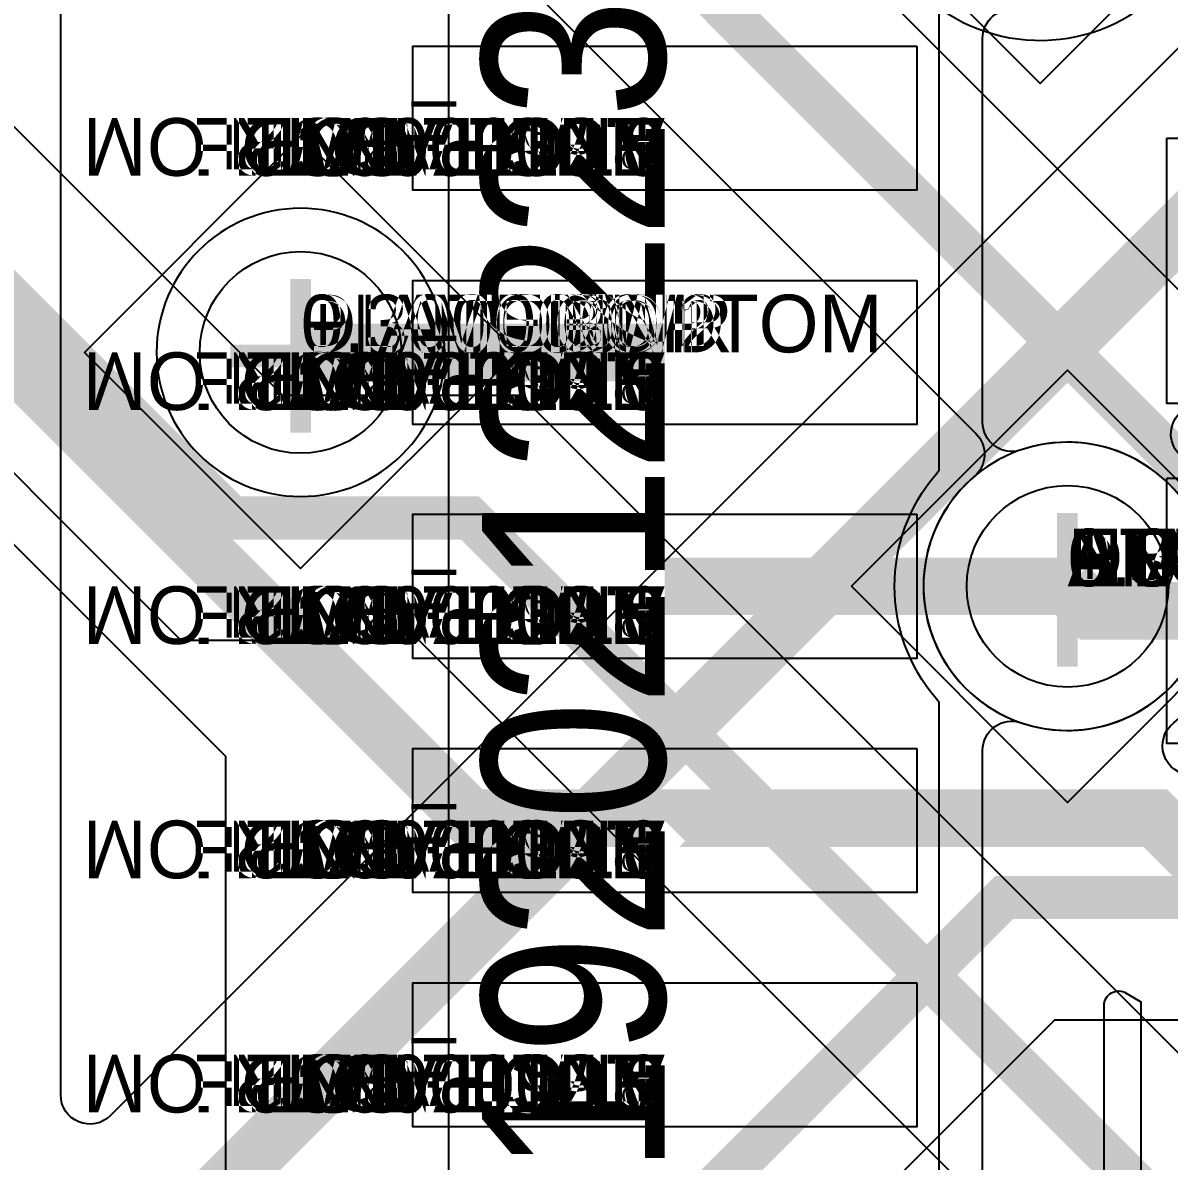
# Model space of a CAD drawing. Extents: x 0 to 323, y 0 to 320.
# Drawn here: x 23.919 to 27.898, y 74.51 to 78.46 of the extents above; entities that cross this region are included whole.
import ezdxf
from ezdxf.enums import TextEntityAlignment as Align

# ---------------------------------------------------------------- set-up
doc = ezdxf.new("R2010")
doc.units = 0
doc.header["$MEASUREMENT"] = 0
doc.layers.get('0').update_dxf_attribs({"linetype": 'CONTINUOUS'})
for name, color, linetype in [('CDN_FIGURES', 7, 'CONTINUOUS'), ('ETCH_BOTTOM', 7, 'CONTINUOUS'), ('ETCH_GND', 3, 'CONTINUOUS'), ('ETCH_INT1', 4, 'CONTINUOUS'), ('ETCH_INT2', 5, 'CONTINUOUS'), ('ETCH_PWR', 6, 'CONTINUOUS'), ('ETCH_TOP', 2, 'CONTINUOUS'), ('MANUFACTURING_NCLEGEND-1-6', 8, 'CONTINUOUS'), ('PACKAGE_GEOMETRY_ASSEMBLY_TOP', 11, 'CONTINUOUS'), ('PACKAGE_GEOMETRY_PIN_NUMBER', 9, 'CONTINUOUS')]:
    doc.layers.add(name, color=color, linetype=linetype)

# ---------------------------------------------------------------- blocks, each defined once
blk = doc.blocks.new('FIGURE_DIAMOND')
at = {"layer": 'CDN_FIGURES'}
blk.add_lwpolyline([(-0.5, 0), (0, 0.5), (0.5, 0), (0, -0.5)], close=True, dxfattribs=at)
blk = doc.blocks.new('PAD_INFO')
for tag in ['SHAPE_TYPE', 'PAD_HEIGHT', 'PAD_LAYER', 'PAD_TYPE', 'PAD_WIDTH']:
    blk.add_attdef(tag, (0, 0), '', height=0.2)
at = {"flags": 2}
blk.add_attdef('CDN_TYPE', (0, 0), '', height=0.2, dxfattribs=at)
blk = doc.blocks.new('DRILL_INFO')
at = {"flags": 2}
blk.add_attdef('CDN_TYPE', (0, 0), '', height=0.2, dxfattribs=at)
for tag in ['FSHAPE', 'FCHAR', 'DRILL_HEIGHT', 'DIAMETER', 'PLATED', 'DRILL_WIDTH']:
    blk.add_attdef(tag, (0, 0), '', height=0.2)
blk = doc.blocks.new('VIA0700X0300')
at = {"layer": 'ETCH_BOTTOM'}
blk.add_circle((0, 0), 0.35, dxfattribs=at)
at = {"layer": 'ETCH_GND'}
blk.add_circle((0, 0), 0.35, dxfattribs=at)
at = {"layer": 'ETCH_INT1'}
blk.add_circle((0, 0), 0.35, dxfattribs=at)
at = {"layer": 'ETCH_INT2'}
blk.add_circle((0, 0), 0.35, dxfattribs=at)
at = {"layer": 'ETCH_PWR'}
blk.add_circle((0, 0), 0.35, dxfattribs=at)
at = {"layer": 'ETCH_TOP'}
blk.add_circle((0, 0), 0.35, dxfattribs=at)
ref = blk.add_blockref('PAD_INFO', (0, 0))
ref.add_attrib('PAD_LAYER', 'ETCH_TOP', (0, 0), dxfattribs={"height": 0.2})
ref.add_attrib('SHAPE_TYPE', 'NULL', (0, 0), dxfattribs={"height": 0.2})
ref.add_attrib('PAD_TYPE', 'ANTIPAD', (0, 0), dxfattribs={"height": 0.2})
ref.add_attrib('PAD_WIDTH', '0.000000', (0, 0), dxfattribs={"height": 0.2})
ref.add_attrib('PAD_HEIGHT', '0.000000', (0, 0), dxfattribs={"height": 0.2})
ref = blk.add_blockref('PAD_INFO', (0, 0))
ref.add_attrib('PAD_LAYER', 'ETCH_GND', (0, 0), dxfattribs={"height": 0.2})
ref.add_attrib('SHAPE_TYPE', 'NULL', (0, 0), dxfattribs={"height": 0.2})
ref.add_attrib('PAD_TYPE', 'ANTIPAD', (0, 0), dxfattribs={"height": 0.2})
ref.add_attrib('PAD_WIDTH', '0.000000', (0, 0), dxfattribs={"height": 0.2})
ref.add_attrib('PAD_HEIGHT', '0.000000', (0, 0), dxfattribs={"height": 0.2})
ref = blk.add_blockref('PAD_INFO', (0, 0))
ref.add_attrib('PAD_LAYER', 'ETCH_INT1', (0, 0), dxfattribs={"height": 0.2})
ref.add_attrib('SHAPE_TYPE', 'NULL', (0, 0), dxfattribs={"height": 0.2})
ref.add_attrib('PAD_TYPE', 'ANTIPAD', (0, 0), dxfattribs={"height": 0.2})
ref.add_attrib('PAD_WIDTH', '0.000000', (0, 0), dxfattribs={"height": 0.2})
ref.add_attrib('PAD_HEIGHT', '0.000000', (0, 0), dxfattribs={"height": 0.2})
ref = blk.add_blockref('PAD_INFO', (0, 0))
ref.add_attrib('PAD_LAYER', 'ETCH_INT2', (0, 0), dxfattribs={"height": 0.2})
ref.add_attrib('SHAPE_TYPE', 'NULL', (0, 0), dxfattribs={"height": 0.2})
ref.add_attrib('PAD_TYPE', 'ANTIPAD', (0, 0), dxfattribs={"height": 0.2})
ref.add_attrib('PAD_WIDTH', '0.000000', (0, 0), dxfattribs={"height": 0.2})
ref.add_attrib('PAD_HEIGHT', '0.000000', (0, 0), dxfattribs={"height": 0.2})
ref = blk.add_blockref('PAD_INFO', (0, 0))
ref.add_attrib('PAD_LAYER', 'ETCH_PWR', (0, 0), dxfattribs={"height": 0.2})
ref.add_attrib('SHAPE_TYPE', 'NULL', (0, 0), dxfattribs={"height": 0.2})
ref.add_attrib('PAD_TYPE', 'ANTIPAD', (0, 0), dxfattribs={"height": 0.2})
ref.add_attrib('PAD_WIDTH', '0.000000', (0, 0), dxfattribs={"height": 0.2})
ref.add_attrib('PAD_HEIGHT', '0.000000', (0, 0), dxfattribs={"height": 0.2})
ref = blk.add_blockref('PAD_INFO', (0, 0))
ref.add_attrib('PAD_LAYER', 'ETCH_BOTTOM', (0, 0), dxfattribs={"height": 0.2})
ref.add_attrib('SHAPE_TYPE', 'NULL', (0, 0), dxfattribs={"height": 0.2})
ref.add_attrib('PAD_TYPE', 'ANTIPAD', (0, 0), dxfattribs={"height": 0.2})
ref.add_attrib('PAD_WIDTH', '0.000000', (0, 0), dxfattribs={"height": 0.2})
ref.add_attrib('PAD_HEIGHT', '0.000000', (0, 0), dxfattribs={"height": 0.2})
ref = blk.add_blockref('PAD_INFO', (0, 0))
ref.add_attrib('PAD_LAYER', 'ETCH_TOP', (0, 0), dxfattribs={"height": 0.2})
ref.add_attrib('SHAPE_TYPE', 'NULL', (0, 0), dxfattribs={"height": 0.2})
ref.add_attrib('PAD_TYPE', 'THERMAL', (0, 0), dxfattribs={"height": 0.2})
ref.add_attrib('PAD_WIDTH', '0.000000', (0, 0), dxfattribs={"height": 0.2})
ref.add_attrib('PAD_HEIGHT', '0.000000', (0, 0), dxfattribs={"height": 0.2})
ref = blk.add_blockref('PAD_INFO', (0, 0))
ref.add_attrib('PAD_LAYER', 'ETCH_GND', (0, 0), dxfattribs={"height": 0.2})
ref.add_attrib('SHAPE_TYPE', 'NULL', (0, 0), dxfattribs={"height": 0.2})
ref.add_attrib('PAD_TYPE', 'THERMAL', (0, 0), dxfattribs={"height": 0.2})
ref.add_attrib('PAD_WIDTH', '0.000000', (0, 0), dxfattribs={"height": 0.2})
ref.add_attrib('PAD_HEIGHT', '0.000000', (0, 0), dxfattribs={"height": 0.2})
ref = blk.add_blockref('PAD_INFO', (0, 0))
ref.add_attrib('PAD_LAYER', 'ETCH_INT1', (0, 0), dxfattribs={"height": 0.2})
ref.add_attrib('SHAPE_TYPE', 'NULL', (0, 0), dxfattribs={"height": 0.2})
ref.add_attrib('PAD_TYPE', 'THERMAL', (0, 0), dxfattribs={"height": 0.2})
ref.add_attrib('PAD_WIDTH', '0.000000', (0, 0), dxfattribs={"height": 0.2})
ref.add_attrib('PAD_HEIGHT', '0.000000', (0, 0), dxfattribs={"height": 0.2})
ref = blk.add_blockref('PAD_INFO', (0, 0))
ref.add_attrib('PAD_LAYER', 'ETCH_INT2', (0, 0), dxfattribs={"height": 0.2})
ref.add_attrib('SHAPE_TYPE', 'NULL', (0, 0), dxfattribs={"height": 0.2})
ref.add_attrib('PAD_TYPE', 'THERMAL', (0, 0), dxfattribs={"height": 0.2})
ref.add_attrib('PAD_WIDTH', '0.000000', (0, 0), dxfattribs={"height": 0.2})
ref.add_attrib('PAD_HEIGHT', '0.000000', (0, 0), dxfattribs={"height": 0.2})
ref = blk.add_blockref('PAD_INFO', (0, 0))
ref.add_attrib('PAD_LAYER', 'ETCH_PWR', (0, 0), dxfattribs={"height": 0.2})
ref.add_attrib('SHAPE_TYPE', 'NULL', (0, 0), dxfattribs={"height": 0.2})
ref.add_attrib('PAD_TYPE', 'THERMAL', (0, 0), dxfattribs={"height": 0.2})
ref.add_attrib('PAD_WIDTH', '0.000000', (0, 0), dxfattribs={"height": 0.2})
ref.add_attrib('PAD_HEIGHT', '0.000000', (0, 0), dxfattribs={"height": 0.2})
ref = blk.add_blockref('PAD_INFO', (0, 0))
ref.add_attrib('PAD_LAYER', 'ETCH_BOTTOM', (0, 0), dxfattribs={"height": 0.2})
ref.add_attrib('SHAPE_TYPE', 'NULL', (0, 0), dxfattribs={"height": 0.2})
ref.add_attrib('PAD_TYPE', 'THERMAL', (0, 0), dxfattribs={"height": 0.2})
ref.add_attrib('PAD_WIDTH', '0.000000', (0, 0), dxfattribs={"height": 0.2})
ref.add_attrib('PAD_HEIGHT', '0.000000', (0, 0), dxfattribs={"height": 0.2})
ref = blk.add_blockref('PAD_INFO', (0, 0))
ref.add_attrib('PAD_LAYER', 'ETCH_TOP', (0, 0), dxfattribs={"height": 0.2})
ref.add_attrib('SHAPE_TYPE', 'CIRCLE', (0, 0), dxfattribs={"height": 0.2})
ref.add_attrib('PAD_TYPE', 'REGULAR', (0, 0), dxfattribs={"height": 0.2})
ref.add_attrib('PAD_WIDTH', '0.700000', (0, 0), dxfattribs={"height": 0.2})
ref.add_attrib('PAD_HEIGHT', '0.700000', (0, 0), dxfattribs={"height": 0.2})
ref = blk.add_blockref('PAD_INFO', (0, 0))
ref.add_attrib('PAD_LAYER', 'ETCH_GND', (0, 0), dxfattribs={"height": 0.2})
ref.add_attrib('SHAPE_TYPE', 'CIRCLE', (0, 0), dxfattribs={"height": 0.2})
ref.add_attrib('PAD_TYPE', 'REGULAR', (0, 0), dxfattribs={"height": 0.2})
ref.add_attrib('PAD_WIDTH', '0.700000', (0, 0), dxfattribs={"height": 0.2})
ref.add_attrib('PAD_HEIGHT', '0.700000', (0, 0), dxfattribs={"height": 0.2})
ref = blk.add_blockref('PAD_INFO', (0, 0))
ref.add_attrib('PAD_LAYER', 'ETCH_INT1', (0, 0), dxfattribs={"height": 0.2})
ref.add_attrib('SHAPE_TYPE', 'CIRCLE', (0, 0), dxfattribs={"height": 0.2})
ref.add_attrib('PAD_TYPE', 'REGULAR', (0, 0), dxfattribs={"height": 0.2})
ref.add_attrib('PAD_WIDTH', '0.700000', (0, 0), dxfattribs={"height": 0.2})
ref.add_attrib('PAD_HEIGHT', '0.700000', (0, 0), dxfattribs={"height": 0.2})
ref = blk.add_blockref('PAD_INFO', (0, 0))
ref.add_attrib('PAD_LAYER', 'ETCH_INT2', (0, 0), dxfattribs={"height": 0.2})
ref.add_attrib('SHAPE_TYPE', 'CIRCLE', (0, 0), dxfattribs={"height": 0.2})
ref.add_attrib('PAD_TYPE', 'REGULAR', (0, 0), dxfattribs={"height": 0.2})
ref.add_attrib('PAD_WIDTH', '0.700000', (0, 0), dxfattribs={"height": 0.2})
ref.add_attrib('PAD_HEIGHT', '0.700000', (0, 0), dxfattribs={"height": 0.2})
ref = blk.add_blockref('PAD_INFO', (0, 0))
ref.add_attrib('PAD_LAYER', 'ETCH_PWR', (0, 0), dxfattribs={"height": 0.2})
ref.add_attrib('SHAPE_TYPE', 'CIRCLE', (0, 0), dxfattribs={"height": 0.2})
ref.add_attrib('PAD_TYPE', 'REGULAR', (0, 0), dxfattribs={"height": 0.2})
ref.add_attrib('PAD_WIDTH', '0.700000', (0, 0), dxfattribs={"height": 0.2})
ref.add_attrib('PAD_HEIGHT', '0.700000', (0, 0), dxfattribs={"height": 0.2})
ref = blk.add_blockref('PAD_INFO', (0, 0))
ref.add_attrib('PAD_LAYER', 'ETCH_BOTTOM', (0, 0), dxfattribs={"height": 0.2})
ref.add_attrib('SHAPE_TYPE', 'CIRCLE', (0, 0), dxfattribs={"height": 0.2})
ref.add_attrib('PAD_TYPE', 'REGULAR', (0, 0), dxfattribs={"height": 0.2})
ref.add_attrib('PAD_WIDTH', '0.700000', (0, 0), dxfattribs={"height": 0.2})
ref.add_attrib('PAD_HEIGHT', '0.700000', (0, 0), dxfattribs={"height": 0.2})
ref = blk.add_blockref('DRILL_INFO', (0, 0))
ref.add_attrib('DIAMETER', '0.300000', (0, 0), dxfattribs={"height": 0.2})
ref.add_attrib('PLATED', 'PLATED', (0, 0), dxfattribs={"height": 0.2})
ref.add_attrib('FSHAPE', 'DIAMOND', (0, 0), dxfattribs={"height": 0.2})
ref.add_attrib('FCHAR', '+', (0, 0), dxfattribs={"height": 0.2})
ref.add_attrib('DRILL_WIDTH', '1.500000', (0, 0), dxfattribs={"height": 0.2})
ref.add_attrib('DRILL_HEIGHT', '1.500000', (0, 0), dxfattribs={"height": 0.2})
for tag in ['CDN_TYPE', 'PIN']:
    blk.add_attdef(tag, (0, 0), '', height=0.2)
at = {"flags": 2}
for tag in ['PSTKNAME', 'BBV']:
    blk.add_attdef(tag, (0, 0), '', height=0.2, dxfattribs=at)
blk = doc.blocks.new('RC1750X0500TS')
at = {"layer": 'ETCH_TOP'}
blk.add_lwpolyline([(-0.875, -0.25), (-0.875, 0.25), (0.875, 0.25), (0.875, -0.25)], close=True, dxfattribs=at)
ref = blk.add_blockref('PAD_INFO', (0, 0))
ref.add_attrib('PAD_LAYER', 'ETCH_TOP', (0, 0), dxfattribs={"height": 0.2})
ref.add_attrib('SHAPE_TYPE', 'NULL', (0, 0), dxfattribs={"height": 0.2})
ref.add_attrib('PAD_TYPE', 'ANTIPAD', (0, 0), dxfattribs={"height": 0.2})
ref.add_attrib('PAD_WIDTH', '0.000000', (0, 0), dxfattribs={"height": 0.2})
ref.add_attrib('PAD_HEIGHT', '0.000000', (0, 0), dxfattribs={"height": 0.2})
ref = blk.add_blockref('PAD_INFO', (0, 0))
ref.add_attrib('PAD_LAYER', 'ETCH_GND', (0, 0), dxfattribs={"height": 0.2})
ref.add_attrib('SHAPE_TYPE', 'NULL', (0, 0), dxfattribs={"height": 0.2})
ref.add_attrib('PAD_TYPE', 'ANTIPAD', (0, 0), dxfattribs={"height": 0.2})
ref.add_attrib('PAD_WIDTH', '0.000000', (0, 0), dxfattribs={"height": 0.2})
ref.add_attrib('PAD_HEIGHT', '0.000000', (0, 0), dxfattribs={"height": 0.2})
ref = blk.add_blockref('PAD_INFO', (0, 0))
ref.add_attrib('PAD_LAYER', 'ETCH_INT1', (0, 0), dxfattribs={"height": 0.2})
ref.add_attrib('SHAPE_TYPE', 'NULL', (0, 0), dxfattribs={"height": 0.2})
ref.add_attrib('PAD_TYPE', 'ANTIPAD', (0, 0), dxfattribs={"height": 0.2})
ref.add_attrib('PAD_WIDTH', '0.000000', (0, 0), dxfattribs={"height": 0.2})
ref.add_attrib('PAD_HEIGHT', '0.000000', (0, 0), dxfattribs={"height": 0.2})
ref = blk.add_blockref('PAD_INFO', (0, 0))
ref.add_attrib('PAD_LAYER', 'ETCH_INT2', (0, 0), dxfattribs={"height": 0.2})
ref.add_attrib('SHAPE_TYPE', 'NULL', (0, 0), dxfattribs={"height": 0.2})
ref.add_attrib('PAD_TYPE', 'ANTIPAD', (0, 0), dxfattribs={"height": 0.2})
ref.add_attrib('PAD_WIDTH', '0.000000', (0, 0), dxfattribs={"height": 0.2})
ref.add_attrib('PAD_HEIGHT', '0.000000', (0, 0), dxfattribs={"height": 0.2})
ref = blk.add_blockref('PAD_INFO', (0, 0))
ref.add_attrib('PAD_LAYER', 'ETCH_PWR', (0, 0), dxfattribs={"height": 0.2})
ref.add_attrib('SHAPE_TYPE', 'NULL', (0, 0), dxfattribs={"height": 0.2})
ref.add_attrib('PAD_TYPE', 'ANTIPAD', (0, 0), dxfattribs={"height": 0.2})
ref.add_attrib('PAD_WIDTH', '0.000000', (0, 0), dxfattribs={"height": 0.2})
ref.add_attrib('PAD_HEIGHT', '0.000000', (0, 0), dxfattribs={"height": 0.2})
ref = blk.add_blockref('PAD_INFO', (0, 0))
ref.add_attrib('PAD_LAYER', 'ETCH_BOTTOM', (0, 0), dxfattribs={"height": 0.2})
ref.add_attrib('SHAPE_TYPE', 'NULL', (0, 0), dxfattribs={"height": 0.2})
ref.add_attrib('PAD_TYPE', 'ANTIPAD', (0, 0), dxfattribs={"height": 0.2})
ref.add_attrib('PAD_WIDTH', '0.000000', (0, 0), dxfattribs={"height": 0.2})
ref.add_attrib('PAD_HEIGHT', '0.000000', (0, 0), dxfattribs={"height": 0.2})
ref = blk.add_blockref('PAD_INFO', (0, 0))
ref.add_attrib('PAD_LAYER', 'ETCH_TOP', (0, 0), dxfattribs={"height": 0.2})
ref.add_attrib('SHAPE_TYPE', 'NULL', (0, 0), dxfattribs={"height": 0.2})
ref.add_attrib('PAD_TYPE', 'THERMAL', (0, 0), dxfattribs={"height": 0.2})
ref.add_attrib('PAD_WIDTH', '0.000000', (0, 0), dxfattribs={"height": 0.2})
ref.add_attrib('PAD_HEIGHT', '0.000000', (0, 0), dxfattribs={"height": 0.2})
ref = blk.add_blockref('PAD_INFO', (0, 0))
ref.add_attrib('PAD_LAYER', 'ETCH_GND', (0, 0), dxfattribs={"height": 0.2})
ref.add_attrib('SHAPE_TYPE', 'NULL', (0, 0), dxfattribs={"height": 0.2})
ref.add_attrib('PAD_TYPE', 'THERMAL', (0, 0), dxfattribs={"height": 0.2})
ref.add_attrib('PAD_WIDTH', '0.000000', (0, 0), dxfattribs={"height": 0.2})
ref.add_attrib('PAD_HEIGHT', '0.000000', (0, 0), dxfattribs={"height": 0.2})
ref = blk.add_blockref('PAD_INFO', (0, 0))
ref.add_attrib('PAD_LAYER', 'ETCH_INT1', (0, 0), dxfattribs={"height": 0.2})
ref.add_attrib('SHAPE_TYPE', 'NULL', (0, 0), dxfattribs={"height": 0.2})
ref.add_attrib('PAD_TYPE', 'THERMAL', (0, 0), dxfattribs={"height": 0.2})
ref.add_attrib('PAD_WIDTH', '0.000000', (0, 0), dxfattribs={"height": 0.2})
ref.add_attrib('PAD_HEIGHT', '0.000000', (0, 0), dxfattribs={"height": 0.2})
ref = blk.add_blockref('PAD_INFO', (0, 0))
ref.add_attrib('PAD_LAYER', 'ETCH_INT2', (0, 0), dxfattribs={"height": 0.2})
ref.add_attrib('SHAPE_TYPE', 'NULL', (0, 0), dxfattribs={"height": 0.2})
ref.add_attrib('PAD_TYPE', 'THERMAL', (0, 0), dxfattribs={"height": 0.2})
ref.add_attrib('PAD_WIDTH', '0.000000', (0, 0), dxfattribs={"height": 0.2})
ref.add_attrib('PAD_HEIGHT', '0.000000', (0, 0), dxfattribs={"height": 0.2})
ref = blk.add_blockref('PAD_INFO', (0, 0))
ref.add_attrib('PAD_LAYER', 'ETCH_PWR', (0, 0), dxfattribs={"height": 0.2})
ref.add_attrib('SHAPE_TYPE', 'NULL', (0, 0), dxfattribs={"height": 0.2})
ref.add_attrib('PAD_TYPE', 'THERMAL', (0, 0), dxfattribs={"height": 0.2})
ref.add_attrib('PAD_WIDTH', '0.000000', (0, 0), dxfattribs={"height": 0.2})
ref.add_attrib('PAD_HEIGHT', '0.000000', (0, 0), dxfattribs={"height": 0.2})
ref = blk.add_blockref('PAD_INFO', (0, 0))
ref.add_attrib('PAD_LAYER', 'ETCH_BOTTOM', (0, 0), dxfattribs={"height": 0.2})
ref.add_attrib('SHAPE_TYPE', 'NULL', (0, 0), dxfattribs={"height": 0.2})
ref.add_attrib('PAD_TYPE', 'THERMAL', (0, 0), dxfattribs={"height": 0.2})
ref.add_attrib('PAD_WIDTH', '0.000000', (0, 0), dxfattribs={"height": 0.2})
ref.add_attrib('PAD_HEIGHT', '0.000000', (0, 0), dxfattribs={"height": 0.2})
ref = blk.add_blockref('PAD_INFO', (0, 0))
ref.add_attrib('PAD_LAYER', 'ETCH_TOP', (0, 0), dxfattribs={"height": 0.2})
ref.add_attrib('SHAPE_TYPE', 'RECTANGLE', (0, 0), dxfattribs={"height": 0.2})
ref.add_attrib('PAD_TYPE', 'REGULAR', (0, 0), dxfattribs={"height": 0.2})
ref.add_attrib('PAD_WIDTH', '1.750000', (0, 0), dxfattribs={"height": 0.2})
ref.add_attrib('PAD_HEIGHT', '0.500000', (0, 0), dxfattribs={"height": 0.2})
ref = blk.add_blockref('PAD_INFO', (0, 0))
ref.add_attrib('PAD_LAYER', 'ETCH_GND', (0, 0), dxfattribs={"height": 0.2})
ref.add_attrib('SHAPE_TYPE', 'NULL', (0, 0), dxfattribs={"height": 0.2})
ref.add_attrib('PAD_TYPE', 'REGULAR', (0, 0), dxfattribs={"height": 0.2})
ref.add_attrib('PAD_WIDTH', '0.000000', (0, 0), dxfattribs={"height": 0.2})
ref.add_attrib('PAD_HEIGHT', '0.000000', (0, 0), dxfattribs={"height": 0.2})
ref = blk.add_blockref('PAD_INFO', (0, 0))
ref.add_attrib('PAD_LAYER', 'ETCH_INT1', (0, 0), dxfattribs={"height": 0.2})
ref.add_attrib('SHAPE_TYPE', 'NULL', (0, 0), dxfattribs={"height": 0.2})
ref.add_attrib('PAD_TYPE', 'REGULAR', (0, 0), dxfattribs={"height": 0.2})
ref.add_attrib('PAD_WIDTH', '0.000000', (0, 0), dxfattribs={"height": 0.2})
ref.add_attrib('PAD_HEIGHT', '0.000000', (0, 0), dxfattribs={"height": 0.2})
ref = blk.add_blockref('PAD_INFO', (0, 0))
ref.add_attrib('PAD_LAYER', 'ETCH_INT2', (0, 0), dxfattribs={"height": 0.2})
ref.add_attrib('SHAPE_TYPE', 'NULL', (0, 0), dxfattribs={"height": 0.2})
ref.add_attrib('PAD_TYPE', 'REGULAR', (0, 0), dxfattribs={"height": 0.2})
ref.add_attrib('PAD_WIDTH', '0.000000', (0, 0), dxfattribs={"height": 0.2})
ref.add_attrib('PAD_HEIGHT', '0.000000', (0, 0), dxfattribs={"height": 0.2})
ref = blk.add_blockref('PAD_INFO', (0, 0))
ref.add_attrib('PAD_LAYER', 'ETCH_PWR', (0, 0), dxfattribs={"height": 0.2})
ref.add_attrib('SHAPE_TYPE', 'NULL', (0, 0), dxfattribs={"height": 0.2})
ref.add_attrib('PAD_TYPE', 'REGULAR', (0, 0), dxfattribs={"height": 0.2})
ref.add_attrib('PAD_WIDTH', '0.000000', (0, 0), dxfattribs={"height": 0.2})
ref.add_attrib('PAD_HEIGHT', '0.000000', (0, 0), dxfattribs={"height": 0.2})
ref = blk.add_blockref('PAD_INFO', (0, 0))
ref.add_attrib('PAD_LAYER', 'ETCH_BOTTOM', (0, 0), dxfattribs={"height": 0.2})
ref.add_attrib('SHAPE_TYPE', 'NULL', (0, 0), dxfattribs={"height": 0.2})
ref.add_attrib('PAD_TYPE', 'REGULAR', (0, 0), dxfattribs={"height": 0.2})
ref.add_attrib('PAD_WIDTH', '0.000000', (0, 0), dxfattribs={"height": 0.2})
ref.add_attrib('PAD_HEIGHT', '0.000000', (0, 0), dxfattribs={"height": 0.2})
ref = blk.add_blockref('DRILL_INFO', (0, 0))
ref.add_attrib('DIAMETER', '0.000000', (0, 0), dxfattribs={"height": 0.2})
ref.add_attrib('PLATED', 'PLATED', (0, 0), dxfattribs={"height": 0.2})
ref.add_attrib('FSHAPE', 'NULL', (0, 0), dxfattribs={"height": 0.2})
ref.add_attrib('DRILL_WIDTH', '0.000000', (0, 0), dxfattribs={"height": 0.2})
ref.add_attrib('DRILL_HEIGHT', '0.000000', (0, 0), dxfattribs={"height": 0.2})
for tag in ['CDN_TYPE', 'PIN']:
    blk.add_attdef(tag, (0, 0), '', height=0.2)
at = {"flags": 2}
for tag in ['PSTKNAME', 'BBV']:
    blk.add_attdef(tag, (0, 0), '', height=0.2, dxfattribs=at)
blk = doc.blocks.new('F613')
at = {"layer": 'PACKAGE_GEOMETRY_ASSEMBLY_TOP'}
blk.add_lwpolyline([(0.75, -13.098), (14.75, -13.098), (14.75, 0.903), (0.75, 0.903)], close=True, dxfattribs=at)
at = {"layer": 'ETCH_TOP', "rotation": 90}
for p in [(4.092, -13.847), (4.905, -13.847), (5.717, -13.847), (6.53, -13.847), (3.279, -13.847)]:
    blk.add_blockref('RC1750X0500TS', p, dxfattribs=at)
at = {"flags": 2}
for tag in ['SYMBOL_TYPE', 'CDN_TYPE', 'REFDES']:
    blk.add_attdef(tag, (0, 0), '', height=0.2, dxfattribs=at)
blk = doc.blocks.new('RC0920X0820TS')
at = {"layer": 'ETCH_TOP'}
blk.add_lwpolyline([(-0.46, -0.41), (-0.46, 0.41), (0.46, 0.41), (0.46, -0.41)], close=True, dxfattribs=at)
ref = blk.add_blockref('PAD_INFO', (0, 0))
ref.add_attrib('PAD_LAYER', 'ETCH_TOP', (0, 0), dxfattribs={"height": 0.2})
ref.add_attrib('SHAPE_TYPE', 'NULL', (0, 0), dxfattribs={"height": 0.2})
ref.add_attrib('PAD_TYPE', 'ANTIPAD', (0, 0), dxfattribs={"height": 0.2})
ref.add_attrib('PAD_WIDTH', '0.000000', (0, 0), dxfattribs={"height": 0.2})
ref.add_attrib('PAD_HEIGHT', '0.000000', (0, 0), dxfattribs={"height": 0.2})
ref = blk.add_blockref('PAD_INFO', (0, 0))
ref.add_attrib('PAD_LAYER', 'ETCH_GND', (0, 0), dxfattribs={"height": 0.2})
ref.add_attrib('SHAPE_TYPE', 'NULL', (0, 0), dxfattribs={"height": 0.2})
ref.add_attrib('PAD_TYPE', 'ANTIPAD', (0, 0), dxfattribs={"height": 0.2})
ref.add_attrib('PAD_WIDTH', '0.000000', (0, 0), dxfattribs={"height": 0.2})
ref.add_attrib('PAD_HEIGHT', '0.000000', (0, 0), dxfattribs={"height": 0.2})
ref = blk.add_blockref('PAD_INFO', (0, 0))
ref.add_attrib('PAD_LAYER', 'ETCH_INT1', (0, 0), dxfattribs={"height": 0.2})
ref.add_attrib('SHAPE_TYPE', 'NULL', (0, 0), dxfattribs={"height": 0.2})
ref.add_attrib('PAD_TYPE', 'ANTIPAD', (0, 0), dxfattribs={"height": 0.2})
ref.add_attrib('PAD_WIDTH', '0.000000', (0, 0), dxfattribs={"height": 0.2})
ref.add_attrib('PAD_HEIGHT', '0.000000', (0, 0), dxfattribs={"height": 0.2})
ref = blk.add_blockref('PAD_INFO', (0, 0))
ref.add_attrib('PAD_LAYER', 'ETCH_INT2', (0, 0), dxfattribs={"height": 0.2})
ref.add_attrib('SHAPE_TYPE', 'NULL', (0, 0), dxfattribs={"height": 0.2})
ref.add_attrib('PAD_TYPE', 'ANTIPAD', (0, 0), dxfattribs={"height": 0.2})
ref.add_attrib('PAD_WIDTH', '0.000000', (0, 0), dxfattribs={"height": 0.2})
ref.add_attrib('PAD_HEIGHT', '0.000000', (0, 0), dxfattribs={"height": 0.2})
ref = blk.add_blockref('PAD_INFO', (0, 0))
ref.add_attrib('PAD_LAYER', 'ETCH_PWR', (0, 0), dxfattribs={"height": 0.2})
ref.add_attrib('SHAPE_TYPE', 'NULL', (0, 0), dxfattribs={"height": 0.2})
ref.add_attrib('PAD_TYPE', 'ANTIPAD', (0, 0), dxfattribs={"height": 0.2})
ref.add_attrib('PAD_WIDTH', '0.000000', (0, 0), dxfattribs={"height": 0.2})
ref.add_attrib('PAD_HEIGHT', '0.000000', (0, 0), dxfattribs={"height": 0.2})
ref = blk.add_blockref('PAD_INFO', (0, 0))
ref.add_attrib('PAD_LAYER', 'ETCH_BOTTOM', (0, 0), dxfattribs={"height": 0.2})
ref.add_attrib('SHAPE_TYPE', 'NULL', (0, 0), dxfattribs={"height": 0.2})
ref.add_attrib('PAD_TYPE', 'ANTIPAD', (0, 0), dxfattribs={"height": 0.2})
ref.add_attrib('PAD_WIDTH', '0.000000', (0, 0), dxfattribs={"height": 0.2})
ref.add_attrib('PAD_HEIGHT', '0.000000', (0, 0), dxfattribs={"height": 0.2})
ref = blk.add_blockref('PAD_INFO', (0, 0))
ref.add_attrib('PAD_LAYER', 'ETCH_TOP', (0, 0), dxfattribs={"height": 0.2})
ref.add_attrib('SHAPE_TYPE', 'NULL', (0, 0), dxfattribs={"height": 0.2})
ref.add_attrib('PAD_TYPE', 'THERMAL', (0, 0), dxfattribs={"height": 0.2})
ref.add_attrib('PAD_WIDTH', '0.000000', (0, 0), dxfattribs={"height": 0.2})
ref.add_attrib('PAD_HEIGHT', '0.000000', (0, 0), dxfattribs={"height": 0.2})
ref = blk.add_blockref('PAD_INFO', (0, 0))
ref.add_attrib('PAD_LAYER', 'ETCH_GND', (0, 0), dxfattribs={"height": 0.2})
ref.add_attrib('SHAPE_TYPE', 'NULL', (0, 0), dxfattribs={"height": 0.2})
ref.add_attrib('PAD_TYPE', 'THERMAL', (0, 0), dxfattribs={"height": 0.2})
ref.add_attrib('PAD_WIDTH', '0.000000', (0, 0), dxfattribs={"height": 0.2})
ref.add_attrib('PAD_HEIGHT', '0.000000', (0, 0), dxfattribs={"height": 0.2})
ref = blk.add_blockref('PAD_INFO', (0, 0))
ref.add_attrib('PAD_LAYER', 'ETCH_INT1', (0, 0), dxfattribs={"height": 0.2})
ref.add_attrib('SHAPE_TYPE', 'NULL', (0, 0), dxfattribs={"height": 0.2})
ref.add_attrib('PAD_TYPE', 'THERMAL', (0, 0), dxfattribs={"height": 0.2})
ref.add_attrib('PAD_WIDTH', '0.000000', (0, 0), dxfattribs={"height": 0.2})
ref.add_attrib('PAD_HEIGHT', '0.000000', (0, 0), dxfattribs={"height": 0.2})
ref = blk.add_blockref('PAD_INFO', (0, 0))
ref.add_attrib('PAD_LAYER', 'ETCH_INT2', (0, 0), dxfattribs={"height": 0.2})
ref.add_attrib('SHAPE_TYPE', 'NULL', (0, 0), dxfattribs={"height": 0.2})
ref.add_attrib('PAD_TYPE', 'THERMAL', (0, 0), dxfattribs={"height": 0.2})
ref.add_attrib('PAD_WIDTH', '0.000000', (0, 0), dxfattribs={"height": 0.2})
ref.add_attrib('PAD_HEIGHT', '0.000000', (0, 0), dxfattribs={"height": 0.2})
ref = blk.add_blockref('PAD_INFO', (0, 0))
ref.add_attrib('PAD_LAYER', 'ETCH_PWR', (0, 0), dxfattribs={"height": 0.2})
ref.add_attrib('SHAPE_TYPE', 'NULL', (0, 0), dxfattribs={"height": 0.2})
ref.add_attrib('PAD_TYPE', 'THERMAL', (0, 0), dxfattribs={"height": 0.2})
ref.add_attrib('PAD_WIDTH', '0.000000', (0, 0), dxfattribs={"height": 0.2})
ref.add_attrib('PAD_HEIGHT', '0.000000', (0, 0), dxfattribs={"height": 0.2})
ref = blk.add_blockref('PAD_INFO', (0, 0))
ref.add_attrib('PAD_LAYER', 'ETCH_BOTTOM', (0, 0), dxfattribs={"height": 0.2})
ref.add_attrib('SHAPE_TYPE', 'NULL', (0, 0), dxfattribs={"height": 0.2})
ref.add_attrib('PAD_TYPE', 'THERMAL', (0, 0), dxfattribs={"height": 0.2})
ref.add_attrib('PAD_WIDTH', '0.000000', (0, 0), dxfattribs={"height": 0.2})
ref.add_attrib('PAD_HEIGHT', '0.000000', (0, 0), dxfattribs={"height": 0.2})
ref = blk.add_blockref('PAD_INFO', (0, 0))
ref.add_attrib('PAD_LAYER', 'ETCH_TOP', (0, 0), dxfattribs={"height": 0.2})
ref.add_attrib('SHAPE_TYPE', 'RECTANGLE', (0, 0), dxfattribs={"height": 0.2})
ref.add_attrib('PAD_TYPE', 'REGULAR', (0, 0), dxfattribs={"height": 0.2})
ref.add_attrib('PAD_WIDTH', '0.920000', (0, 0), dxfattribs={"height": 0.2})
ref.add_attrib('PAD_HEIGHT', '0.820000', (0, 0), dxfattribs={"height": 0.2})
ref = blk.add_blockref('PAD_INFO', (0, 0))
ref.add_attrib('PAD_LAYER', 'ETCH_GND', (0, 0), dxfattribs={"height": 0.2})
ref.add_attrib('SHAPE_TYPE', 'NULL', (0, 0), dxfattribs={"height": 0.2})
ref.add_attrib('PAD_TYPE', 'REGULAR', (0, 0), dxfattribs={"height": 0.2})
ref.add_attrib('PAD_WIDTH', '0.000000', (0, 0), dxfattribs={"height": 0.2})
ref.add_attrib('PAD_HEIGHT', '0.000000', (0, 0), dxfattribs={"height": 0.2})
ref = blk.add_blockref('PAD_INFO', (0, 0))
ref.add_attrib('PAD_LAYER', 'ETCH_INT1', (0, 0), dxfattribs={"height": 0.2})
ref.add_attrib('SHAPE_TYPE', 'NULL', (0, 0), dxfattribs={"height": 0.2})
ref.add_attrib('PAD_TYPE', 'REGULAR', (0, 0), dxfattribs={"height": 0.2})
ref.add_attrib('PAD_WIDTH', '0.000000', (0, 0), dxfattribs={"height": 0.2})
ref.add_attrib('PAD_HEIGHT', '0.000000', (0, 0), dxfattribs={"height": 0.2})
ref = blk.add_blockref('PAD_INFO', (0, 0))
ref.add_attrib('PAD_LAYER', 'ETCH_INT2', (0, 0), dxfattribs={"height": 0.2})
ref.add_attrib('SHAPE_TYPE', 'NULL', (0, 0), dxfattribs={"height": 0.2})
ref.add_attrib('PAD_TYPE', 'REGULAR', (0, 0), dxfattribs={"height": 0.2})
ref.add_attrib('PAD_WIDTH', '0.000000', (0, 0), dxfattribs={"height": 0.2})
ref.add_attrib('PAD_HEIGHT', '0.000000', (0, 0), dxfattribs={"height": 0.2})
ref = blk.add_blockref('PAD_INFO', (0, 0))
ref.add_attrib('PAD_LAYER', 'ETCH_PWR', (0, 0), dxfattribs={"height": 0.2})
ref.add_attrib('SHAPE_TYPE', 'NULL', (0, 0), dxfattribs={"height": 0.2})
ref.add_attrib('PAD_TYPE', 'REGULAR', (0, 0), dxfattribs={"height": 0.2})
ref.add_attrib('PAD_WIDTH', '0.000000', (0, 0), dxfattribs={"height": 0.2})
ref.add_attrib('PAD_HEIGHT', '0.000000', (0, 0), dxfattribs={"height": 0.2})
ref = blk.add_blockref('PAD_INFO', (0, 0))
ref.add_attrib('PAD_LAYER', 'ETCH_BOTTOM', (0, 0), dxfattribs={"height": 0.2})
ref.add_attrib('SHAPE_TYPE', 'NULL', (0, 0), dxfattribs={"height": 0.2})
ref.add_attrib('PAD_TYPE', 'REGULAR', (0, 0), dxfattribs={"height": 0.2})
ref.add_attrib('PAD_WIDTH', '0.000000', (0, 0), dxfattribs={"height": 0.2})
ref.add_attrib('PAD_HEIGHT', '0.000000', (0, 0), dxfattribs={"height": 0.2})
ref = blk.add_blockref('DRILL_INFO', (0, 0))
ref.add_attrib('DIAMETER', '0.000000', (0, 0), dxfattribs={"height": 0.2})
ref.add_attrib('PLATED', 'PLATED', (0, 0), dxfattribs={"height": 0.2})
ref.add_attrib('FSHAPE', 'NULL', (0, 0), dxfattribs={"height": 0.2})
ref.add_attrib('DRILL_WIDTH', '0.000000', (0, 0), dxfattribs={"height": 0.2})
ref.add_attrib('DRILL_HEIGHT', '0.000000', (0, 0), dxfattribs={"height": 0.2})
for tag in ['CDN_TYPE', 'PIN']:
    blk.add_attdef(tag, (0, 0), '', height=0.2)
at = {"flags": 2}
for tag in ['PSTKNAME', 'BBV']:
    blk.add_attdef(tag, (0, 0), '', height=0.2, dxfattribs=at)
blk = doc.blocks.new('F270')
at = {"layer": 'ETCH_TOP'}
ref = blk.add_blockref('RC0920X0820TS', (0, 0), dxfattribs=at)
ref.add_attrib('CDN_TYPE', 'PIN', (0, 0), dxfattribs={"height": 0.2})
ref.add_attrib('PIN', '1', (0, 0), dxfattribs={"height": 0.2})
ref = blk.add_blockref('RC0920X0820TS', (1.18, 0), dxfattribs=at)
ref.add_attrib('CDN_TYPE', 'PIN', (0, 0), dxfattribs={"height": 0.2})
ref.add_attrib('PIN', '2', (0, 0), dxfattribs={"height": 0.2})
at = {"flags": 2}
for tag in ['SYMBOL_TYPE', 'CDN_TYPE', 'REFDES']:
    blk.add_attdef(tag, (0, 0), '', height=0.2, dxfattribs=at)

msp = doc.modelspace()

# ---------------------------------------------------------------- linework, layer by layer
at = {"layer": 'ETCH_BOTTOM'}
for points, format in [([(70.3256, 87.0268), (56.0492, 72.7504), (56.0293, 72.7497, 0.207983), (55.5973, 72.5439), (55.5973, 72.5439, -0.434592), (55.4491, 72.5388), (52.1378, 75.8501), (27.976, 75.8501, -0.713888), (27.9137, 76.0315, 0.471984), (27.9389, 76.9577, -0.434592), (27.9338, 77.1059), (29.3778, 78.5499)], "xyb"), ([(30.15, 79, 0.2, 0.2, 0), (29.1914, 79, 0.2, 0.2, 0), (23.1414, 72.95, 0.2, 0.2, 0), (20.95, 72.95, 0.2, 0.2, 0), (18, 70, 0.2, 0.2, 0)], "xyseb"), ([(89.35, 52.25, 0.15, 0.15, 0), (89.35, 53.1867, 0.15, 0.15, 0), (90.825, 54.6617, 0.15, 0.15, 0), (90.825, 59.8617, 0.15, 0.15, 0), (93.075, 62.1117, 0.15, 0.15, 0), (93.075, 62.5882, 0.15, 0.15, 0), (92.25, 63.4132, 0.15, 0.15, 0), (91.2841, 64.379, 0.15, 0.15, 0), (90.4618, 64.379, 0.15, 0.15, 0), (83.0158, 71.825, 0.15, 0.15, 0), (56.5383, 71.825, 0.15, 0.15, 0), (56.2883, 71.575, 0.15, 0.15, 0), (55.8117, 71.575, 0.15, 0.15, 0), (51.9617, 75.425, 0.15, 0.15, 0), (27.3254, 75.425, 0.15, 0.15, 0), (21.8074, 69.907, 0.15, 0.15, 0), (21.243, 69.907, 0.15, 0.15, 0)], "xyseb")]:
    msp.add_lwpolyline(points, format=format, dxfattribs=at)
for points in [[(24.2232, 74.6683, -0.668179), (24.0501, 74.74), (24.0501, 79.6001), (21.3778, 79.6001, -0.668179), (21.3061, 79.7732), (21.4828, 79.9499), (27.5186, 79.9499, -0.668179), (27.5903, 79.7768), (27.4127, 79.5992), (27.3945, 79.5975, 2.129602), (28.0475, 78.9445), (28.0492, 78.9627), (28.6864, 79.5999), (29.8515, 79.5999), (29.8515, 79.5214), (29.828, 79.5064, 0.031579), (29.7668, 79.4618), (29.7527, 79.4501), (29.005, 79.4501)], [(40.0887, 73.5001), (39.8387, 73.7501), (26.4965, 73.7501, -0.668179), (26.4248, 73.9232), (27.5015, 74.9999), (44.6002, 74.9999, -0.434609), (44.7013, 74.8915, 1.071716), (45.8987, 74.8915, -0.434609), (45.9998, 74.9999), (51.7856, 74.9999), (52.9623, 73.8232, -0.668179), (52.8906, 73.6501), (42.6122, 73.6501), (42.4622, 73.5001)]]:
    msp.add_lwpolyline(points, format="xyb", close=True, dxfattribs=at)
at = {"layer": 'ETCH_GND'}
msp.add_lwpolyline([(28.0451, 76.505, 1), (27.0449, 76.505, 1)], format="xyb", close=True, dxfattribs=at)
at = {"layer": 'ETCH_INT1'}
for points in [[(36.8, 82.9492), (36.8, 72.4995, -0.438438), (36.6904, 72.3985, 1.084322), (36.6904, 71.4015, -0.438438), (36.8, 71.3005), (36.8, 68.5), (32.45, 64.15), (28.1, 64.15), (27.25, 65), (27.25, 75.9355, -0.513691), (27.384, 76.0315, 1.396248), (27.384, 76.9785, -0.513691), (27.25, 77.0745), (27.25, 78.4066, -0.462913), (27.368, 78.5067, 1.180185)], [(36.9501, 82.6502), (36.9501, 72.4205), (36.9735, 72.4055, -0.547284), (36.9735, 71.3945), (36.9501, 71.3795), (36.9501, 68.4378), (32.5122, 63.9999), (28.0378, 63.9999), (27.0999, 64.9378), (27.0999, 76.1021), (27.0878, 76.1163, -0.367635), (27.0878, 76.8937), (27.0999, 76.9079), (27.0999, 78.512)]]:
    msp.add_lwpolyline(points, format="xyb", dxfattribs=at)
at = {"layer": 'ETCH_INT2'}
for points, format in [([(23.4, 92.7, 0.15, 0.15, 0), (23.4, 84.1633, 0.15, 0.15, 0), (23.325, 84.0883, 0.15, 0.15, 0), (23.325, 81.5383, 0.15, 0.15, 0), (43.87, 60.9933, 0.15, 0.15, 0), (43.87, 59.9169, 0.15, 0.15, 0), (45.875, 57.9118, 0.15, 0.15, 0), (51.8642, 51.9226, 0.15, 0.15, 0), (53.0393, 51.9226, 0.15, 0.15, 0), (53.5829, 51.379, 0.15, 0.15, 0), (58.9382, 51.379, 0.15, 0.15, 0), (59.275, 51.7158, 0.15, 0.15, 0), (59.275, 54.475, 0.15, 0.15, 0), (59.7, 54.9, 0.15, 0.15, 0)], "xyseb"), ([(59.85, 53.35, 0.15, 0.15, 0), (59.85, 51.8665, 0.15, 0.15, 0), (59.0625, 51.079, 0.15, 0.15, 0), (53.4586, 51.079, 0.15, 0.15, 0), (53.3126, 51.225, 0.15, 0.15, 0), (50.925, 51.225, 0.15, 0.15, 0), (49.0726, 53.0774, 0.15, 0.15, 0), (44.8599, 57.29, 0.15, 0.15, 0), (44.3268, 57.29, 0.15, 0.15, 0), (43.99, 57.6268, 0.15, 0.15, 0), (41.33, 60.2869, 0.15, 0.15, 0), (41.33, 60.8832, 0.15, 0.15, 0), (40.9932, 61.22, 0.15, 0.15, 0), (25.4711, 76.742, 0.15, 0.15, 0), (24.6448, 76.742, 0.15, 0.15, 0), (24.308, 77.0788, 0.15, 0.15, 0), (22.8, 78.5869, 0.15, 0.15, 0), (22.8, 90.95, 0.15, 0.15, 0)], "xyseb"), ([(23.9876, 81.4769), (33.4853, 71.9792, 0.608918), (33.657, 72.0339, -1.935052), (34.2339, 71.457, 0.608918), (34.1792, 71.2853), (44.2951, 61.1694), (44.2951, 60.093), (52.0403, 52.3477)], "xyb")]:
    msp.add_lwpolyline(points, format=format, dxfattribs=at)
msp.add_lwpolyline([(39.4196, 62.1924), (25.295, 76.3169), (24.4687, 76.3169), (22.3749, 78.4108), (22.3749, 90.6862)], dxfattribs=at)
msp.add_lwpolyline([(41.5271, 61.5221, -0.63475), (41.3545, 61.4599), (25.6472, 77.1671), (24.8209, 77.1671), (23.2251, 78.763), (23.2251, 80.7922, -0.668179), (23.3982, 80.8639), (27.2271, 77.035, -0.438125), (27.2211, 76.886, 1.08428), (27.926, 76.1811, -0.438125), (28.075, 76.1871), (31.6608, 72.6013, -0.574428), (31.6162, 72.4319, 1.714131), (32.2319, 71.8162, -0.574428), (32.4013, 71.8608), (42.1142, 62.1479, -0.678938), (42.0395, 61.9749, 0.395209), (41.5271, 61.5221)], format="xyb", close=True, dxfattribs=at)
at = {"layer": 'ETCH_PWR'}
msp.add_lwpolyline([(25.3831, 77.317, 1), (24.3829, 77.317, 1)], format="xyb", close=True, dxfattribs=at)
at = {"layer": 'ETCH_TOP'}
for points, format in [([(17, 104.5, 0.2, 0.2, 0), (17, 102, 0.2, 0.2, 0), (19.3597, 102, 0.2, 0.2, 0), (23.7251, 97.6346, 0.2, 0.2, 0), (24.6, 96.7598, 0.2, 0.2, 0), (24.6, 89.35, 0.2, 0.2, 0), (24.995, 88.955, 0.2, 0.2, 0), (24.995, 85.7936, 0.2, 0.2, 0), (23.3, 84.0986, 0.2, 0.2, 0), (23.3, 77.8734, 0.2, 0.2, 0), (25.4734, 75.7, 0.2, 0.2, 0), (26.139, 75.7, 0.2, 0.2, 0), (26.147, 75.692, 0.2, 0.2, 0)], "xyseb"), ([(26.147, 77.317, 0.2, 0.2, 0), (24.883, 77.317, 0.2, 0.2, 0)], "xyseb"), ([(26.147, 76.505, 0.2, 0.2, 0), (27.545, 76.505, 0.2, 0.2, 0)], "xyseb"), ([(28.3, 76.42, 0.2, 0.2, 0), (27.63, 76.42, 0.2, 0.2, 0), (27.545, 76.505, 0.2, 0.2, 0)], "xyseb"), ([(26.147, 75.692, 0.2, 0.2, 0), (26.155, 75.7, 0.2, 0.2, 0), (27.85, 75.7, 0.2, 0.2, 0), (29.1, 74.45, 0.2, 0.2, 0), (29.2, 74.45, 0.2, 0.2, 0)], "xyseb"), ([(25.3951, 70.0749), (25.3951, 72.3529), (27.6721, 72.3529), (27.6721, 75.0499, -0.582971), (27.7489, 75.0934), (27.7999, 75.0628), (27.7999, 71.5499), (29.6164, 71.5499, -0.668179)], "xyb")]:
    msp.add_lwpolyline(points, format=format, dxfattribs=at)
msp.add_lwpolyline([(12.1721, 73.1251), (12.1721, 75.2035), (12.2115, 75.2125, 0.474403), (12.5554, 75.9066, -0.546135), (12.6481, 76.0499, 0.987282), (12.6647, 77.0499, -0.507309), (12.572, 77.1847, 0.447415), (12.2115, 77.8375), (12.1721, 77.8465), (12.1721, 85.5749), (23.895, 85.5749, -0.668179), (23.9667, 85.4018), (22.8499, 84.285), (22.8499, 77.687), (24.6219, 75.915), (24.6219, 73.1251)], format="xyb", close=True, dxfattribs=at)

# ---------------------------------------------------------------- block references
for name, p, rotation in [('F613', (12.3, 71.6), 90), ('F270', (28.3, 77.6), 270)]:
    msp.add_blockref(name, p, dxfattribs=dict(rotation=rotation))
for p in [(24.883, 77.317), (27.545, 76.505)]:
    msp.add_blockref('VIA0700X0300', p, dxfattribs=at)
at = {"layer": 'MANUFACTURING_NCLEGEND-1-6', "xscale": 1.5, "yscale": 1.5}
for p in [(27.45, 79), (24.883, 77.317), (27.545, 76.505)]:
    msp.add_blockref('FIGURE_DIAMOND', p, dxfattribs=at)

# ---------------------------------------------------------------- texts
at = {"layer": 'MANUFACTURING_NCLEGEND-1-6'}
for p in [(24.883, 77.317), (27.545, 76.505)]:
    msp.add_text('+', height=0.75, dxfattribs=at).set_placement(p, align=Align.MIDDLE_CENTER)
at = {"layer": 'PACKAGE_GEOMETRY_PIN_NUMBER', "width": 0.88}
for s, p in [('23', (26.147, 78.13)), ('22', (26.147, 77.317)), ('21', (26.147, 76.505)), ('20', (26.147, 75.692)), ('19', (26.147, 74.879))]:
    msp.add_text(s, height=0.635, rotation=90, dxfattribs=at).set_placement(p, align=Align.CENTER)

doc.saveas('drawing.dxf')
